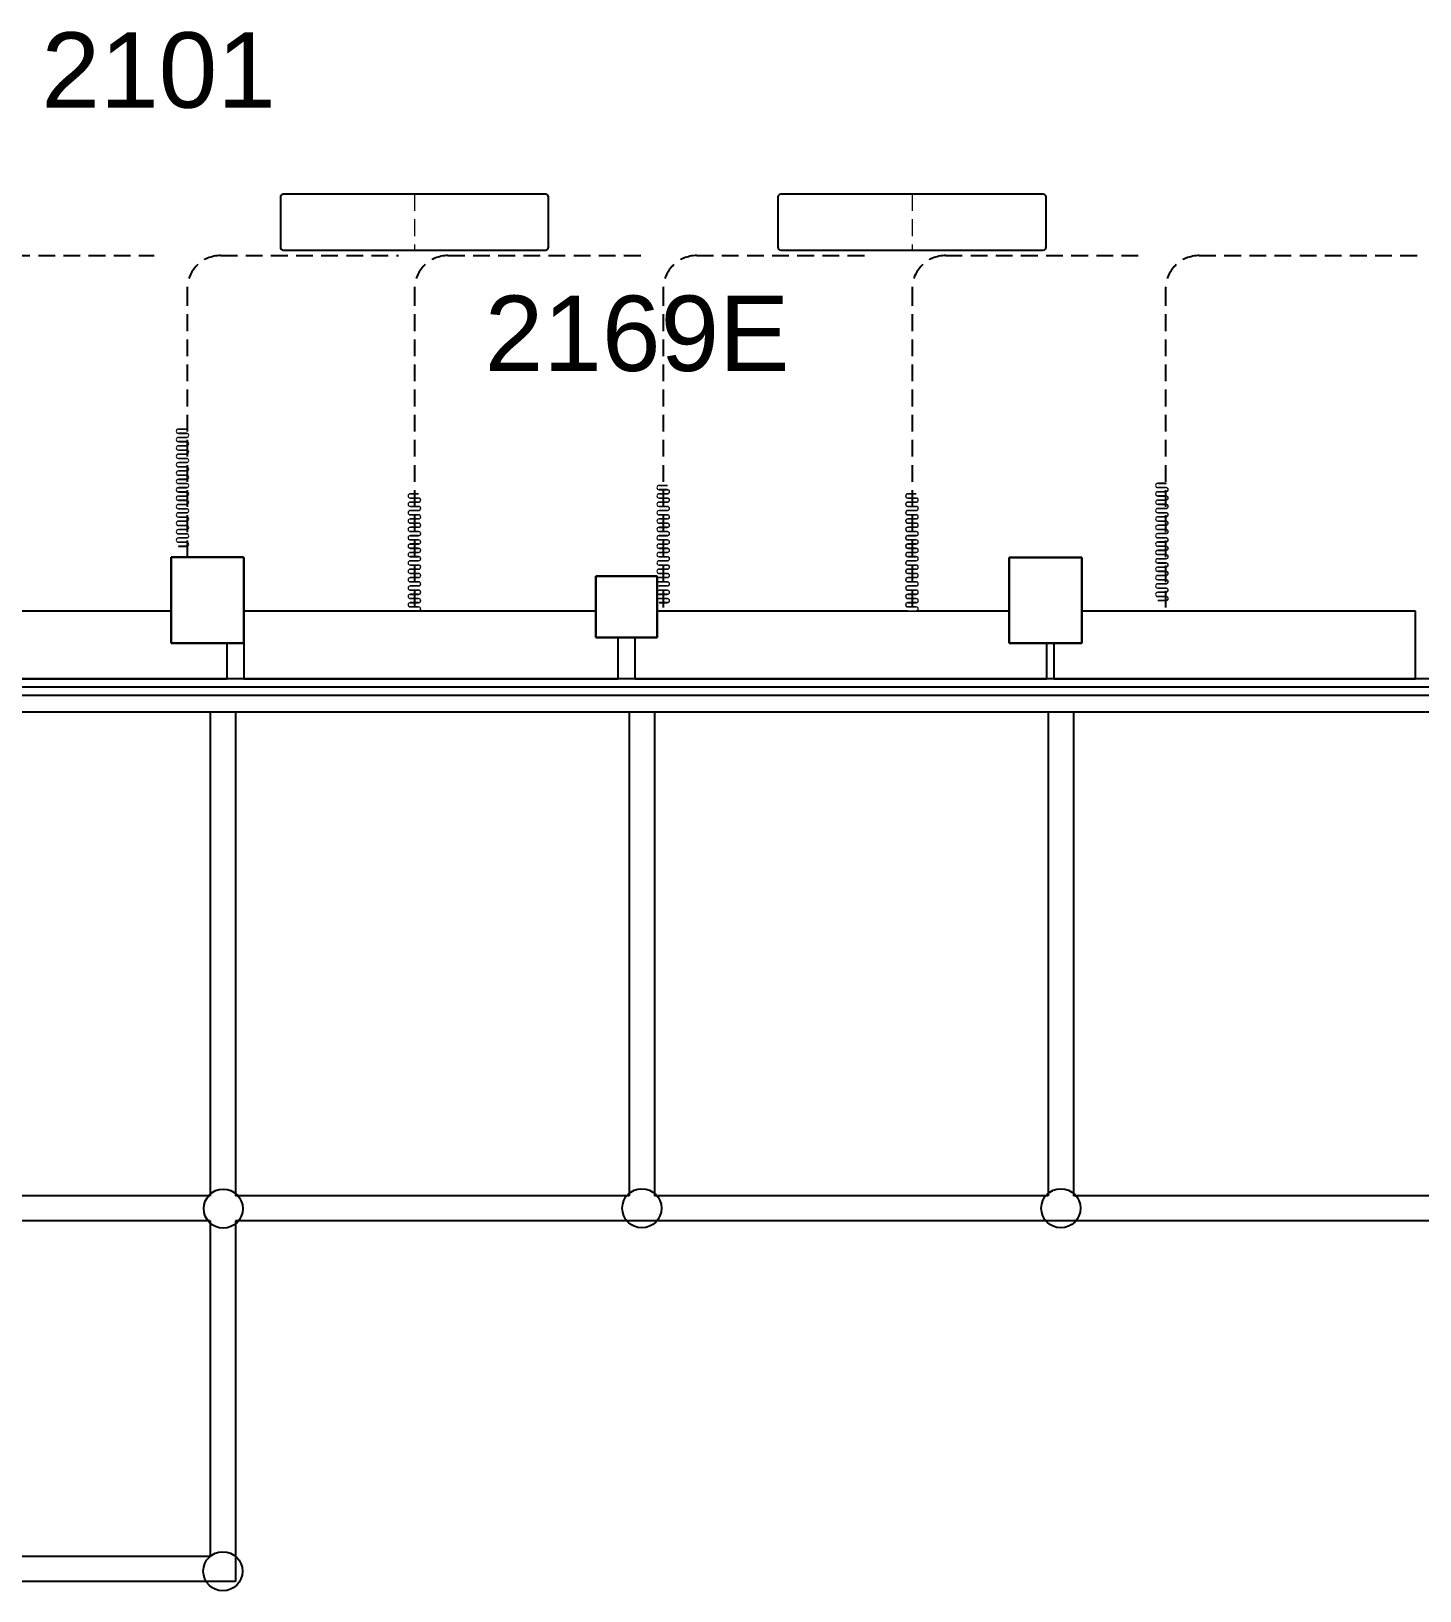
# Model space of a CAD drawing. Header units: inches. Extents: x -281 to 5521, y -151 to 3105.
# Drawn here: x 3971 to 4468, y 1049 to 1608 of the extents above; entities that cross this region are included whole.
import ezdxf

# ---------------------------------------------------------------- set-up
doc = ezdxf.new("R2010")
doc.units = ezdxf.units.IN
doc.header["$LTSCALE"] = 48
doc.header["$MEASUREMENT"] = 0
doc.linetypes.add('HIDDEN2', pattern=[0.1875, 0.125, -0.0625])
for name, color, linetype in [('A-ANNO-RNUM', 4, 'CONTINUOUS'), ('A-CLNG-TRAK', 1, 'HIDDEN2'), ('A-FLOR-CASE', 3, 'CONTINUOUS'), ('A-FLOR-CASE-UPPR', 3, 'HIDDEN2'), ('A-GLAZ', 2, 'CONTINUOUS'), ('A-GLAZ-SILL', 1, 'CONTINUOUS'), ('A-ROOF-MED', 3, 'CONTINUOUS'), ('A-ROOF-THIN', 1, 'CONTINUOUS'), ('A-WALL-FULL', 6, 'CONTINUOUS'), ('S-COLS', 5, 'CONTINUOUS')]:
    doc.layers.add(name, color=color, linetype=linetype)
doc.layers.add('Q-SPCQ', color=91, linetype='CONTINUOUS', lineweight=9)
doc.styles.add('ARIAL', font='arial.ttf')

# ---------------------------------------------------------------- blocks, each defined once
blk = doc.blocks.new('CURTAIN1 - CURTAIN-839240-SECOND FLOOR INFUSION PLAN')
at = {"layer": 'Q-SPCQ'}
for p, q in [((1473.08, 259.48), (1470.08, 259.48)), ((1473.08, 259.48), (1470.08, 259.48)), ((1470.08, 259.45), (1473.08, 259.45)), ((1470.08, 259.45), (1473.08, 259.45)), ((1473.08, 258.01), (1470.08, 258.01)), ((1473.08, 258.01), (1470.08, 258.01)), ((1470.08, 257.98), (1473.08, 257.98)), ((1470.08, 257.98), (1473.08, 257.98)), ((1473.08, 259.45), (1473.08, 259.48)), ((1473.08, 259.45), (1473.08, 259.48)), ((1473.08, 256.48), (1470.08, 256.48)), ((1473.08, 256.48), (1470.08, 256.48)), ((1470.08, 256.45), (1473.08, 256.45)), ((1470.08, 256.45), (1473.08, 256.45)), ((1473.08, 255.01), (1470.08, 255.01)), ((1473.08, 255.01), (1470.08, 255.01)), ((1470.08, 254.98), (1473.08, 254.98)), ((1470.08, 254.98), (1473.08, 254.98)), ((1473.08, 253.48), (1470.08, 253.48)), ((1473.08, 253.48), (1470.08, 253.48)), ((1470.08, 253.45), (1473.08, 253.45)), ((1470.08, 253.45), (1473.08, 253.45)), ((1473.08, 252.01), (1470.08, 252.01)), ((1473.08, 252.01), (1470.08, 252.01)), ((1470.08, 251.98), (1473.08, 251.98)), ((1470.08, 251.98), (1473.08, 251.98)), ((1473.08, 250.48), (1470.08, 250.48)), ((1473.08, 250.48), (1470.08, 250.48)), ((1470.08, 250.45), (1473.08, 250.45)), ((1470.08, 250.45), (1473.08, 250.45)), ((1473.08, 249.01), (1470.08, 249.01)), ((1473.08, 249.01), (1470.08, 249.01)), ((1470.08, 248.98), (1473.08, 248.98)), ((1470.08, 248.98), (1473.08, 248.98)), ((1473.08, 247.48), (1470.08, 247.48)), ((1473.08, 247.48), (1470.08, 247.48)), ((1470.08, 247.45), (1473.08, 247.45)), ((1470.08, 247.45), (1473.08, 247.45)), ((1473.08, 246.01), (1470.08, 246.01)), ((1473.08, 246.01), (1470.08, 246.01)), ((1470.08, 245.98), (1473.08, 245.98)), ((1470.08, 245.98), (1473.08, 245.98)), ((1473.08, 244.48), (1470.08, 244.48)), ((1473.08, 244.48), (1470.08, 244.48)), ((1470.08, 244.45), (1473.08, 244.45)), ((1470.08, 244.45), (1473.08, 244.45)), ((1473.08, 243.01), (1470.08, 243.01)), ((1473.08, 243.01), (1470.08, 243.01)), ((1470.08, 242.98), (1473.08, 242.98)), ((1470.08, 242.98), (1473.08, 242.98)), ((1473.08, 241.48), (1470.08, 241.48)), ((1473.08, 241.48), (1470.08, 241.48)), ((1470.08, 241.45), (1473.08, 241.45)), ((1470.08, 241.45), (1473.08, 241.45)), ((1473.08, 240.01), (1470.08, 240.01)), ((1473.08, 240.01), (1470.08, 240.01)), ((1470.08, 239.98), (1473.08, 239.98)), ((1470.08, 239.98), (1473.08, 239.98)), ((1473.08, 238.48), (1470.08, 238.48)), ((1473.08, 238.48), (1470.08, 238.48)), ((1470.08, 238.45), (1473.08, 238.45)), ((1470.08, 238.45), (1473.08, 238.45)), ((1473.08, 237.01), (1470.08, 237.01)), ((1473.08, 237.01), (1470.08, 237.01)), ((1470.08, 236.98), (1473.08, 236.98)), ((1470.08, 236.98), (1473.08, 236.98)), ((1473.08, 235.48), (1470.08, 235.48)), ((1473.08, 235.48), (1470.08, 235.48)), ((1470.08, 235.45), (1473.08, 235.45)), ((1470.08, 235.45), (1473.08, 235.45)), ((1473.08, 234.01), (1470.08, 234.01)), ((1473.08, 234.01), (1470.08, 234.01)), ((1470.08, 233.98), (1473.08, 233.98)), ((1470.08, 233.98), (1473.08, 233.98)), ((1473.08, 232.48), (1470.08, 232.48)), ((1473.08, 232.48), (1470.08, 232.48)), ((1470.08, 232.45), (1473.08, 232.45)), ((1470.08, 232.45), (1473.08, 232.45)), ((1473.08, 231.01), (1470.08, 231.01)), ((1473.08, 231.01), (1470.08, 231.01)), ((1470.08, 230.98), (1473.08, 230.98)), ((1470.08, 230.98), (1473.08, 230.98)), ((1473.08, 229.48), (1470.08, 229.48)), ((1473.08, 229.48), (1470.08, 229.48)), ((1470.08, 229.45), (1473.08, 229.45)), ((1470.08, 229.45), (1473.08, 229.45)), ((1473.08, 228.01), (1470.08, 228.01)), ((1473.08, 228.01), (1470.08, 228.01)), ((1470.08, 227.98), (1473.08, 227.98)), ((1470.08, 227.98), (1473.08, 227.98)), ((1473.08, 226.48), (1470.08, 226.48)), ((1473.08, 226.48), (1470.08, 226.48)), ((1470.08, 226.45), (1473.08, 226.45)), ((1470.08, 226.45), (1473.08, 226.45)), ((1473.08, 225.01), (1470.08, 225.01)), ((1473.08, 225.01), (1470.08, 225.01)), ((1470.08, 224.98), (1473.08, 224.98)), ((1470.08, 224.98), (1473.08, 224.98)), ((1473.08, 223.48), (1470.08, 223.48)), ((1473.08, 223.48), (1470.08, 223.48)), ((1470.08, 223.45), (1473.08, 223.45)), ((1470.08, 223.45), (1473.08, 223.45)), ((1473.08, 222.01), (1470.08, 222.01)), ((1473.08, 222.01), (1470.08, 222.01)), ((1470.08, 221.98), (1473.08, 221.98)), ((1470.08, 221.98), (1473.08, 221.98)), ((1473.08, 220.48), (1470.08, 220.48)), ((1473.08, 220.48), (1470.08, 220.48)), ((1470.08, 220.45), (1473.08, 220.45)), ((1470.08, 220.45), (1473.08, 220.45)), ((1473.08, 219.01), (1470.08, 219.01)), ((1473.08, 219.01), (1470.08, 219.01)), ((1470.08, 218.98), (1473.08, 218.98)), ((1470.08, 218.98), (1473.08, 218.98)), ((1473.08, 217.48), (1470.08, 217.48)), ((1470.08, 217.48), (1470.08, 217.45)), ((1473.08, 217.48), (1470.08, 217.48)), ((1470.08, 217.48), (1470.08, 217.45)), ((1470.08, 217.45), (1473.08, 217.45)), ((1470.08, 217.45), (1473.08, 217.45))]:
    blk.add_line(p, q, dxfattribs=at)
for centre, radius, start, end in [((1470.08, 258.73), 0.75, 90, 270), ((1470.08, 258.73), 0.75, 90, 270), ((1470.08, 258.73), 0.719, 90, 270), ((1470.08, 258.73), 0.719, 90, 270), ((1473.08, 257.23), 0.781, 270, 90), ((1473.08, 257.23), 0.781, 270, 90), ((1473.08, 257.23), 0.75, 270, 90), ((1473.08, 257.23), 0.75, 270, 90), ((1470.08, 255.73), 0.75, 90, 270), ((1470.08, 255.73), 0.75, 90, 270), ((1470.08, 252.73), 0.75, 90, 270), ((1470.08, 252.73), 0.75, 90, 270), ((1470.08, 255.73), 0.719, 90, 270), ((1470.08, 255.73), 0.719, 90, 270), ((1470.08, 252.73), 0.719, 90, 270), ((1470.08, 252.73), 0.719, 90, 270), ((1473.08, 254.23), 0.781, 270, 90), ((1473.08, 254.23), 0.781, 270, 90), ((1473.08, 254.23), 0.75, 270, 90), ((1473.08, 254.23), 0.75, 270, 90), ((1473.08, 251.23), 0.781, 270, 90), ((1473.08, 251.23), 0.781, 270, 90), ((1473.08, 251.23), 0.75, 270, 90), ((1473.08, 251.23), 0.75, 270, 90), ((1470.08, 249.73), 0.75, 90, 270), ((1470.08, 249.73), 0.75, 90, 270), ((1470.08, 246.73), 0.75, 90, 270), ((1470.08, 246.73), 0.75, 90, 270), ((1470.08, 249.73), 0.719, 90, 270), ((1470.08, 249.73), 0.719, 90, 270), ((1470.08, 246.73), 0.719, 90, 270), ((1470.08, 246.73), 0.719, 90, 270), ((1473.08, 248.23), 0.781, 270, 90), ((1473.08, 248.23), 0.781, 270, 90), ((1473.08, 248.23), 0.75, 270, 90), ((1473.08, 248.23), 0.75, 270, 90), ((1473.08, 245.23), 0.781, 270, 90), ((1473.08, 245.23), 0.781, 270, 90), ((1473.08, 245.23), 0.75, 270, 90), ((1473.08, 245.23), 0.75, 270, 90), ((1470.08, 243.73), 0.75, 90, 270), ((1470.08, 243.73), 0.75, 90, 270), ((1470.08, 240.73), 0.75, 90, 270), ((1470.08, 240.73), 0.75, 90, 270), ((1470.08, 243.73), 0.719, 90, 270), ((1470.08, 243.73), 0.719, 90, 270), ((1470.08, 240.73), 0.719, 90, 270), ((1470.08, 240.73), 0.719, 90, 270), ((1473.08, 242.23), 0.781, 270, 90), ((1473.08, 242.23), 0.781, 270, 90), ((1473.08, 242.23), 0.75, 270, 90), ((1473.08, 242.23), 0.75, 270, 90), ((1470.08, 237.73), 0.75, 90, 270), ((1470.08, 237.73), 0.75, 90, 270), ((1470.08, 234.73), 0.75, 90, 270), ((1470.08, 234.73), 0.75, 90, 270), ((1470.08, 237.73), 0.719, 90, 270), ((1470.08, 237.73), 0.719, 90, 270), ((1470.08, 234.73), 0.719, 90, 270), ((1470.08, 234.73), 0.719, 90, 270), ((1473.08, 239.23), 0.781, 270, 90), ((1473.08, 239.23), 0.781, 270, 90), ((1473.08, 239.23), 0.75, 270, 90), ((1473.08, 239.23), 0.75, 270, 90), ((1473.08, 236.23), 0.781, 270, 90), ((1473.08, 236.23), 0.781, 270, 90), ((1473.08, 236.23), 0.75, 270, 90), ((1473.08, 236.23), 0.75, 270, 90), ((1470.08, 231.73), 0.75, 90, 270), ((1470.08, 231.73), 0.75, 90, 270), ((1470.08, 228.73), 0.75, 90, 270), ((1470.08, 228.73), 0.75, 90, 270), ((1470.08, 231.73), 0.719, 90, 270), ((1470.08, 231.73), 0.719, 90, 270), ((1470.08, 228.73), 0.719, 90, 270), ((1470.08, 228.73), 0.719, 90, 270), ((1473.08, 233.23), 0.781, 270, 90), ((1473.08, 233.23), 0.781, 270, 90), ((1473.08, 233.23), 0.75, 270, 90), ((1473.08, 233.23), 0.75, 270, 90), ((1473.08, 230.23), 0.781, 270, 90), ((1473.08, 230.23), 0.781, 270, 90), ((1473.08, 230.23), 0.75, 270, 90), ((1473.08, 230.23), 0.75, 270, 90), ((1470.08, 225.73), 0.75, 90, 270), ((1470.08, 225.73), 0.75, 90, 270), ((1470.08, 222.73), 0.75, 90, 270), ((1470.08, 222.73), 0.75, 90, 270), ((1470.08, 225.73), 0.719, 90, 270), ((1470.08, 225.73), 0.719, 90, 270), ((1470.08, 222.73), 0.719, 90, 270), ((1470.08, 222.73), 0.719, 90, 270), ((1473.08, 227.23), 0.781, 270, 90), ((1473.08, 227.23), 0.781, 270, 90), ((1473.08, 227.23), 0.75, 270, 90), ((1473.08, 227.23), 0.75, 270, 90), ((1473.08, 224.23), 0.781, 270, 90), ((1473.08, 224.23), 0.781, 270, 90), ((1473.08, 224.23), 0.75, 270, 90), ((1473.08, 224.23), 0.75, 270, 90), ((1470.08, 219.73), 0.75, 90, 270), ((1470.08, 219.73), 0.75, 90, 270), ((1470.08, 219.73), 0.719, 90, 270), ((1470.08, 219.73), 0.719, 90, 270), ((1473.08, 221.23), 0.781, 270, 90), ((1473.08, 221.23), 0.781, 270, 90), ((1473.08, 221.23), 0.75, 270, 90), ((1473.08, 221.23), 0.75, 270, 90), ((1473.08, 218.23), 0.781, 270, 90), ((1473.08, 218.23), 0.781, 270, 90), ((1473.08, 218.23), 0.75, 270, 90), ((1473.08, 218.23), 0.75, 270, 90)]:
    blk.add_arc(centre, radius, start, end, dxfattribs=at)
blk = doc.blocks.new('CURTAIN7 - CURTAIN-841520-SECOND FLOOR INFUSION PLAN')
at = {"layer": 'Q-SPCQ'}
for p, q in [((1473.08, 259.48), (1470.08, 259.48)), ((1470.08, 259.45), (1473.08, 259.45)), ((1473.08, 258.01), (1470.08, 258.01)), ((1470.08, 257.98), (1473.08, 257.98)), ((1473.08, 259.45), (1473.08, 259.48)), ((1473.08, 256.48), (1470.08, 256.48)), ((1470.08, 256.45), (1473.08, 256.45)), ((1473.08, 255.01), (1470.08, 255.01)), ((1470.08, 254.98), (1473.08, 254.98)), ((1473.08, 253.48), (1470.08, 253.48)), ((1470.08, 253.45), (1473.08, 253.45)), ((1473.08, 252.01), (1470.08, 252.01)), ((1470.08, 251.98), (1473.08, 251.98)), ((1473.08, 250.48), (1470.08, 250.48)), ((1470.08, 250.45), (1473.08, 250.45)), ((1473.08, 249.01), (1470.08, 249.01)), ((1470.08, 248.98), (1473.08, 248.98)), ((1473.08, 247.48), (1470.08, 247.48)), ((1470.08, 247.45), (1473.08, 247.45)), ((1473.08, 246.01), (1470.08, 246.01)), ((1470.08, 245.98), (1473.08, 245.98)), ((1473.08, 244.48), (1470.08, 244.48)), ((1470.08, 244.45), (1473.08, 244.45)), ((1473.08, 243.01), (1470.08, 243.01)), ((1470.08, 242.98), (1473.08, 242.98)), ((1473.08, 241.48), (1470.08, 241.48)), ((1470.08, 241.45), (1473.08, 241.45)), ((1473.08, 240.01), (1470.08, 240.01)), ((1470.08, 239.98), (1473.08, 239.98)), ((1473.08, 238.48), (1470.08, 238.48)), ((1470.08, 238.45), (1473.08, 238.45)), ((1473.08, 237.01), (1470.08, 237.01)), ((1470.08, 236.98), (1473.08, 236.98)), ((1473.08, 235.48), (1470.08, 235.48)), ((1470.08, 235.45), (1473.08, 235.45)), ((1473.08, 234.01), (1470.08, 234.01)), ((1470.08, 233.98), (1473.08, 233.98)), ((1473.08, 232.48), (1470.08, 232.48)), ((1470.08, 232.45), (1473.08, 232.45)), ((1473.08, 231.01), (1470.08, 231.01)), ((1470.08, 230.98), (1473.08, 230.98)), ((1473.08, 229.48), (1470.08, 229.48)), ((1470.08, 229.45), (1473.08, 229.45)), ((1473.08, 228.01), (1470.08, 228.01)), ((1470.08, 227.98), (1473.08, 227.98)), ((1473.08, 226.48), (1470.08, 226.48)), ((1470.08, 226.45), (1473.08, 226.45)), ((1473.08, 225.01), (1470.08, 225.01)), ((1470.08, 224.98), (1473.08, 224.98)), ((1473.08, 223.48), (1470.08, 223.48)), ((1470.08, 223.45), (1473.08, 223.45)), ((1473.08, 222.01), (1470.08, 222.01)), ((1470.08, 221.98), (1473.08, 221.98)), ((1473.08, 220.48), (1470.08, 220.48)), ((1470.08, 220.45), (1473.08, 220.45)), ((1473.08, 219.01), (1470.08, 219.01)), ((1470.08, 218.98), (1473.08, 218.98)), ((1473.08, 217.48), (1470.08, 217.48)), ((1470.08, 217.48), (1470.08, 217.45)), ((1470.08, 217.45), (1473.08, 217.45))]:
    blk.add_line(p, q, dxfattribs=at)
for centre, radius, start, end in [((1470.08, 258.73), 0.75, 90, 270), ((1470.08, 258.73), 0.719, 90, 270), ((1473.08, 257.23), 0.781, 270, 90), ((1473.08, 257.23), 0.75, 270, 90), ((1470.08, 255.73), 0.75, 90, 270), ((1470.08, 252.73), 0.75, 90, 270), ((1470.08, 255.73), 0.719, 90, 270), ((1470.08, 252.73), 0.719, 90, 270), ((1473.08, 254.23), 0.781, 270, 90), ((1473.08, 254.23), 0.75, 270, 90), ((1473.08, 251.23), 0.781, 270, 90), ((1473.08, 251.23), 0.75, 270, 90), ((1470.08, 249.73), 0.75, 90, 270), ((1470.08, 246.73), 0.75, 90, 270), ((1470.08, 249.73), 0.719, 90, 270), ((1470.08, 246.73), 0.719, 90, 270), ((1473.08, 248.23), 0.781, 270, 90), ((1473.08, 248.23), 0.75, 270, 90), ((1473.08, 245.23), 0.781, 270, 90), ((1473.08, 245.23), 0.75, 270, 90), ((1470.08, 243.73), 0.75, 90, 270), ((1470.08, 240.73), 0.75, 90, 270), ((1470.08, 243.73), 0.719, 90, 270), ((1470.08, 240.73), 0.719, 90, 270), ((1473.08, 242.23), 0.781, 270, 90), ((1473.08, 242.23), 0.75, 270, 90), ((1470.08, 237.73), 0.75, 90, 270), ((1470.08, 234.73), 0.75, 90, 270), ((1470.08, 237.73), 0.719, 90, 270), ((1470.08, 234.73), 0.719, 90, 270), ((1473.08, 239.23), 0.781, 270, 90), ((1473.08, 239.23), 0.75, 270, 90), ((1473.08, 236.23), 0.781, 270, 90), ((1473.08, 236.23), 0.75, 270, 90), ((1470.08, 231.73), 0.75, 90, 270), ((1470.08, 228.73), 0.75, 90, 270), ((1470.08, 231.73), 0.719, 90, 270), ((1470.08, 228.73), 0.719, 90, 270), ((1473.08, 233.23), 0.781, 270, 90), ((1473.08, 233.23), 0.75, 270, 90), ((1473.08, 230.23), 0.781, 270, 90), ((1473.08, 230.23), 0.75, 270, 90), ((1470.08, 225.73), 0.75, 90, 270), ((1470.08, 222.73), 0.75, 90, 270), ((1470.08, 225.73), 0.719, 90, 270), ((1470.08, 222.73), 0.719, 90, 270), ((1473.08, 227.23), 0.781, 270, 90), ((1473.08, 227.23), 0.75, 270, 90), ((1473.08, 224.23), 0.781, 270, 90), ((1473.08, 224.23), 0.75, 270, 90), ((1470.08, 219.73), 0.75, 90, 270), ((1470.08, 219.73), 0.719, 90, 270), ((1473.08, 221.23), 0.781, 270, 90), ((1473.08, 221.23), 0.75, 270, 90), ((1473.08, 218.23), 0.781, 270, 90), ((1473.08, 218.23), 0.75, 270, 90)]:
    blk.add_arc(centre, radius, start, end, dxfattribs=at)
blk = doc.blocks.new('CURTAIN2 - CURTAIN-839736-SECOND FLOOR INFUSION PLAN')
at = {"layer": 'Q-SPCQ'}
for p, q in [((1473.08, 259.48), (1470.08, 259.48)), ((1473.08, 259.48), (1470.08, 259.48)), ((1470.08, 259.45), (1473.08, 259.45)), ((1470.08, 259.45), (1473.08, 259.45)), ((1473.08, 258.01), (1470.08, 258.01)), ((1473.08, 258.01), (1470.08, 258.01)), ((1470.08, 257.98), (1473.08, 257.98)), ((1470.08, 257.98), (1473.08, 257.98)), ((1473.08, 259.45), (1473.08, 259.48)), ((1473.08, 259.45), (1473.08, 259.48)), ((1473.08, 256.48), (1470.08, 256.48)), ((1473.08, 256.48), (1470.08, 256.48)), ((1470.08, 256.45), (1473.08, 256.45)), ((1470.08, 256.45), (1473.08, 256.45)), ((1473.08, 255.01), (1470.08, 255.01)), ((1473.08, 255.01), (1470.08, 255.01)), ((1470.08, 254.98), (1473.08, 254.98)), ((1470.08, 254.98), (1473.08, 254.98)), ((1473.08, 253.48), (1470.08, 253.48)), ((1473.08, 253.48), (1470.08, 253.48)), ((1470.08, 253.45), (1473.08, 253.45)), ((1470.08, 253.45), (1473.08, 253.45)), ((1473.08, 252.01), (1470.08, 252.01)), ((1473.08, 252.01), (1470.08, 252.01)), ((1470.08, 251.98), (1473.08, 251.98)), ((1470.08, 251.98), (1473.08, 251.98)), ((1473.08, 250.48), (1470.08, 250.48)), ((1473.08, 250.48), (1470.08, 250.48)), ((1470.08, 250.45), (1473.08, 250.45)), ((1470.08, 250.45), (1473.08, 250.45)), ((1473.08, 249.01), (1470.08, 249.01)), ((1473.08, 249.01), (1470.08, 249.01)), ((1470.08, 248.98), (1473.08, 248.98)), ((1470.08, 248.98), (1473.08, 248.98)), ((1473.08, 247.48), (1470.08, 247.48)), ((1473.08, 247.48), (1470.08, 247.48)), ((1470.08, 247.45), (1473.08, 247.45)), ((1470.08, 247.45), (1473.08, 247.45)), ((1473.08, 246.01), (1470.08, 246.01)), ((1473.08, 246.01), (1470.08, 246.01)), ((1470.08, 245.98), (1473.08, 245.98)), ((1470.08, 245.98), (1473.08, 245.98)), ((1473.08, 244.48), (1470.08, 244.48)), ((1473.08, 244.48), (1470.08, 244.48)), ((1470.08, 244.45), (1473.08, 244.45)), ((1470.08, 244.45), (1473.08, 244.45)), ((1473.08, 243.01), (1470.08, 243.01)), ((1473.08, 243.01), (1470.08, 243.01)), ((1470.08, 242.98), (1473.08, 242.98)), ((1470.08, 242.98), (1473.08, 242.98)), ((1473.08, 241.48), (1470.08, 241.48)), ((1473.08, 241.48), (1470.08, 241.48)), ((1470.08, 241.45), (1473.08, 241.45)), ((1470.08, 241.45), (1473.08, 241.45)), ((1473.08, 240.01), (1470.08, 240.01)), ((1473.08, 240.01), (1470.08, 240.01)), ((1470.08, 239.98), (1473.08, 239.98)), ((1470.08, 239.98), (1473.08, 239.98)), ((1473.08, 238.48), (1470.08, 238.48)), ((1473.08, 238.48), (1470.08, 238.48)), ((1470.08, 238.45), (1473.08, 238.45)), ((1470.08, 238.45), (1473.08, 238.45)), ((1473.08, 237.01), (1470.08, 237.01)), ((1473.08, 237.01), (1470.08, 237.01)), ((1470.08, 236.98), (1473.08, 236.98)), ((1470.08, 236.98), (1473.08, 236.98)), ((1473.08, 235.48), (1470.08, 235.48)), ((1473.08, 235.48), (1470.08, 235.48)), ((1470.08, 235.45), (1473.08, 235.45)), ((1470.08, 235.45), (1473.08, 235.45)), ((1473.08, 234.01), (1470.08, 234.01)), ((1473.08, 234.01), (1470.08, 234.01)), ((1470.08, 233.98), (1473.08, 233.98)), ((1470.08, 233.98), (1473.08, 233.98)), ((1473.08, 232.48), (1470.08, 232.48)), ((1473.08, 232.48), (1470.08, 232.48)), ((1470.08, 232.45), (1473.08, 232.45)), ((1470.08, 232.45), (1473.08, 232.45)), ((1473.08, 231.01), (1470.08, 231.01)), ((1473.08, 231.01), (1470.08, 231.01)), ((1470.08, 230.98), (1473.08, 230.98)), ((1470.08, 230.98), (1473.08, 230.98)), ((1473.08, 229.48), (1470.08, 229.48)), ((1473.08, 229.48), (1470.08, 229.48)), ((1470.08, 229.45), (1473.08, 229.45)), ((1470.08, 229.45), (1473.08, 229.45)), ((1473.08, 228.01), (1470.08, 228.01)), ((1473.08, 228.01), (1470.08, 228.01)), ((1470.08, 227.98), (1473.08, 227.98)), ((1470.08, 227.98), (1473.08, 227.98)), ((1473.08, 226.48), (1470.08, 226.48)), ((1473.08, 226.48), (1470.08, 226.48)), ((1470.08, 226.45), (1473.08, 226.45)), ((1470.08, 226.45), (1473.08, 226.45)), ((1473.08, 225.01), (1470.08, 225.01)), ((1473.08, 225.01), (1470.08, 225.01)), ((1470.08, 224.98), (1473.08, 224.98)), ((1470.08, 224.98), (1473.08, 224.98)), ((1473.08, 223.48), (1470.08, 223.48)), ((1473.08, 223.48), (1470.08, 223.48)), ((1470.08, 223.45), (1473.08, 223.45)), ((1470.08, 223.45), (1473.08, 223.45)), ((1473.08, 222.01), (1470.08, 222.01)), ((1473.08, 222.01), (1470.08, 222.01)), ((1470.08, 221.98), (1473.08, 221.98)), ((1470.08, 221.98), (1473.08, 221.98)), ((1473.08, 220.48), (1470.08, 220.48)), ((1473.08, 220.48), (1470.08, 220.48)), ((1470.08, 220.45), (1473.08, 220.45)), ((1470.08, 220.45), (1473.08, 220.45)), ((1473.08, 219.01), (1470.08, 219.01)), ((1473.08, 219.01), (1470.08, 219.01)), ((1470.08, 218.98), (1473.08, 218.98)), ((1470.08, 218.98), (1473.08, 218.98)), ((1473.08, 217.48), (1470.08, 217.48)), ((1470.08, 217.48), (1470.08, 217.45)), ((1473.08, 217.48), (1470.08, 217.48)), ((1470.08, 217.48), (1470.08, 217.45)), ((1470.08, 217.45), (1473.08, 217.45)), ((1470.08, 217.45), (1473.08, 217.45))]:
    blk.add_line(p, q, dxfattribs=at)
for centre, radius, start, end in [((1470.08, 258.73), 0.75, 90, 270), ((1470.08, 258.73), 0.75, 90, 270), ((1470.08, 258.73), 0.719, 90, 270), ((1470.08, 258.73), 0.719, 90, 270), ((1473.08, 257.23), 0.781, 270, 90), ((1473.08, 257.23), 0.781, 270, 90), ((1473.08, 257.23), 0.75, 270, 90), ((1473.08, 257.23), 0.75, 270, 90), ((1470.08, 255.73), 0.75, 90, 270), ((1470.08, 255.73), 0.75, 90, 270), ((1470.08, 252.73), 0.75, 90, 270), ((1470.08, 252.73), 0.75, 90, 270), ((1470.08, 255.73), 0.719, 90, 270), ((1470.08, 255.73), 0.719, 90, 270), ((1470.08, 252.73), 0.719, 90, 270), ((1470.08, 252.73), 0.719, 90, 270), ((1473.08, 254.23), 0.781, 270, 90), ((1473.08, 254.23), 0.781, 270, 90), ((1473.08, 254.23), 0.75, 270, 90), ((1473.08, 254.23), 0.75, 270, 90), ((1473.08, 251.23), 0.781, 270, 90), ((1473.08, 251.23), 0.781, 270, 90), ((1473.08, 251.23), 0.75, 270, 90), ((1473.08, 251.23), 0.75, 270, 90), ((1470.08, 249.73), 0.75, 90, 270), ((1470.08, 249.73), 0.75, 90, 270), ((1470.08, 246.73), 0.75, 90, 270), ((1470.08, 246.73), 0.75, 90, 270), ((1470.08, 249.73), 0.719, 90, 270), ((1470.08, 249.73), 0.719, 90, 270), ((1470.08, 246.73), 0.719, 90, 270), ((1470.08, 246.73), 0.719, 90, 270), ((1473.08, 248.23), 0.781, 270, 90), ((1473.08, 248.23), 0.781, 270, 90), ((1473.08, 248.23), 0.75, 270, 90), ((1473.08, 248.23), 0.75, 270, 90), ((1473.08, 245.23), 0.781, 270, 90), ((1473.08, 245.23), 0.781, 270, 90), ((1473.08, 245.23), 0.75, 270, 90), ((1473.08, 245.23), 0.75, 270, 90), ((1470.08, 243.73), 0.75, 90, 270), ((1470.08, 243.73), 0.75, 90, 270), ((1470.08, 240.73), 0.75, 90, 270), ((1470.08, 240.73), 0.75, 90, 270), ((1470.08, 243.73), 0.719, 90, 270), ((1470.08, 243.73), 0.719, 90, 270), ((1470.08, 240.73), 0.719, 90, 270), ((1470.08, 240.73), 0.719, 90, 270), ((1473.08, 242.23), 0.781, 270, 90), ((1473.08, 242.23), 0.781, 270, 90), ((1473.08, 242.23), 0.75, 270, 90), ((1473.08, 242.23), 0.75, 270, 90), ((1470.08, 237.73), 0.75, 90, 270), ((1470.08, 237.73), 0.75, 90, 270), ((1470.08, 234.73), 0.75, 90, 270), ((1470.08, 234.73), 0.75, 90, 270), ((1470.08, 237.73), 0.719, 90, 270), ((1470.08, 237.73), 0.719, 90, 270), ((1470.08, 234.73), 0.719, 90, 270), ((1470.08, 234.73), 0.719, 90, 270), ((1473.08, 239.23), 0.781, 270, 90), ((1473.08, 239.23), 0.781, 270, 90), ((1473.08, 239.23), 0.75, 270, 90), ((1473.08, 239.23), 0.75, 270, 90), ((1473.08, 236.23), 0.781, 270, 90), ((1473.08, 236.23), 0.781, 270, 90), ((1473.08, 236.23), 0.75, 270, 90), ((1473.08, 236.23), 0.75, 270, 90), ((1470.08, 231.73), 0.75, 90, 270), ((1470.08, 231.73), 0.75, 90, 270), ((1470.08, 228.73), 0.75, 90, 270), ((1470.08, 228.73), 0.75, 90, 270), ((1470.08, 231.73), 0.719, 90, 270), ((1470.08, 231.73), 0.719, 90, 270), ((1470.08, 228.73), 0.719, 90, 270), ((1470.08, 228.73), 0.719, 90, 270), ((1473.08, 233.23), 0.781, 270, 90), ((1473.08, 233.23), 0.781, 270, 90), ((1473.08, 233.23), 0.75, 270, 90), ((1473.08, 233.23), 0.75, 270, 90), ((1473.08, 230.23), 0.781, 270, 90), ((1473.08, 230.23), 0.781, 270, 90), ((1473.08, 230.23), 0.75, 270, 90), ((1473.08, 230.23), 0.75, 270, 90), ((1470.08, 225.73), 0.75, 90, 270), ((1470.08, 225.73), 0.75, 90, 270), ((1470.08, 222.73), 0.75, 90, 270), ((1470.08, 222.73), 0.75, 90, 270), ((1470.08, 225.73), 0.719, 90, 270), ((1470.08, 225.73), 0.719, 90, 270), ((1470.08, 222.73), 0.719, 90, 270), ((1470.08, 222.73), 0.719, 90, 270), ((1473.08, 227.23), 0.781, 270, 90), ((1473.08, 227.23), 0.781, 270, 90), ((1473.08, 227.23), 0.75, 270, 90), ((1473.08, 227.23), 0.75, 270, 90), ((1473.08, 224.23), 0.781, 270, 90), ((1473.08, 224.23), 0.781, 270, 90), ((1473.08, 224.23), 0.75, 270, 90), ((1473.08, 224.23), 0.75, 270, 90), ((1470.08, 219.73), 0.75, 90, 270), ((1470.08, 219.73), 0.75, 90, 270), ((1470.08, 219.73), 0.719, 90, 270), ((1470.08, 219.73), 0.719, 90, 270), ((1473.08, 221.23), 0.781, 270, 90), ((1473.08, 221.23), 0.781, 270, 90), ((1473.08, 221.23), 0.75, 270, 90), ((1473.08, 221.23), 0.75, 270, 90), ((1473.08, 218.23), 0.781, 270, 90), ((1473.08, 218.23), 0.781, 270, 90), ((1473.08, 218.23), 0.75, 270, 90), ((1473.08, 218.23), 0.75, 270, 90)]:
    blk.add_arc(centre, radius, start, end, dxfattribs=at)
blk = doc.blocks.new('CURTAIN3 - CURTAIN-840649-SECOND FLOOR INFUSION PLAN')
at = {"layer": 'Q-SPCQ'}
for p, q in [((1473.08, 259.48), (1470.08, 259.48)), ((1470.08, 259.45), (1473.08, 259.45)), ((1473.08, 258.01), (1470.08, 258.01)), ((1470.08, 257.98), (1473.08, 257.98)), ((1473.08, 259.45), (1473.08, 259.48)), ((1473.08, 256.48), (1470.08, 256.48)), ((1470.08, 256.45), (1473.08, 256.45)), ((1473.08, 255.01), (1470.08, 255.01)), ((1470.08, 254.98), (1473.08, 254.98)), ((1473.08, 253.48), (1470.08, 253.48)), ((1470.08, 253.45), (1473.08, 253.45)), ((1473.08, 252.01), (1470.08, 252.01)), ((1470.08, 251.98), (1473.08, 251.98)), ((1473.08, 250.48), (1470.08, 250.48)), ((1470.08, 250.45), (1473.08, 250.45)), ((1473.08, 249.01), (1470.08, 249.01)), ((1470.08, 248.98), (1473.08, 248.98)), ((1473.08, 247.48), (1470.08, 247.48)), ((1470.08, 247.45), (1473.08, 247.45)), ((1473.08, 246.01), (1470.08, 246.01)), ((1470.08, 245.98), (1473.08, 245.98)), ((1473.08, 244.48), (1470.08, 244.48)), ((1470.08, 244.45), (1473.08, 244.45)), ((1473.08, 243.01), (1470.08, 243.01)), ((1470.08, 242.98), (1473.08, 242.98)), ((1473.08, 241.48), (1470.08, 241.48)), ((1470.08, 241.45), (1473.08, 241.45)), ((1473.08, 240.01), (1470.08, 240.01)), ((1470.08, 239.98), (1473.08, 239.98)), ((1473.08, 238.48), (1470.08, 238.48)), ((1470.08, 238.45), (1473.08, 238.45)), ((1473.08, 237.01), (1470.08, 237.01)), ((1470.08, 236.98), (1473.08, 236.98)), ((1473.08, 235.48), (1470.08, 235.48)), ((1470.08, 235.45), (1473.08, 235.45)), ((1473.08, 234.01), (1470.08, 234.01)), ((1470.08, 233.98), (1473.08, 233.98)), ((1473.08, 232.48), (1470.08, 232.48)), ((1470.08, 232.45), (1473.08, 232.45)), ((1473.08, 231.01), (1470.08, 231.01)), ((1470.08, 230.98), (1473.08, 230.98)), ((1473.08, 229.48), (1470.08, 229.48)), ((1470.08, 229.45), (1473.08, 229.45)), ((1473.08, 228.01), (1470.08, 228.01)), ((1470.08, 227.98), (1473.08, 227.98)), ((1473.08, 226.48), (1470.08, 226.48)), ((1470.08, 226.45), (1473.08, 226.45)), ((1473.08, 225.01), (1470.08, 225.01)), ((1470.08, 224.98), (1473.08, 224.98)), ((1473.08, 223.48), (1470.08, 223.48)), ((1470.08, 223.45), (1473.08, 223.45)), ((1473.08, 222.01), (1470.08, 222.01)), ((1470.08, 221.98), (1473.08, 221.98)), ((1473.08, 220.48), (1470.08, 220.48)), ((1470.08, 220.45), (1473.08, 220.45)), ((1473.08, 219.01), (1470.08, 219.01)), ((1470.08, 218.98), (1473.08, 218.98)), ((1473.08, 217.48), (1470.08, 217.48)), ((1470.08, 217.48), (1470.08, 217.45)), ((1470.08, 217.45), (1473.08, 217.45))]:
    blk.add_line(p, q, dxfattribs=at)
for centre, radius, start, end in [((1470.08, 258.73), 0.75, 90, 270), ((1470.08, 258.73), 0.719, 90, 270), ((1473.08, 257.23), 0.781, 270, 90), ((1473.08, 257.23), 0.75, 270, 90), ((1470.08, 255.73), 0.75, 90, 270), ((1470.08, 252.73), 0.75, 90, 270), ((1470.08, 255.73), 0.719, 90, 270), ((1470.08, 252.73), 0.719, 90, 270), ((1473.08, 254.23), 0.781, 270, 90), ((1473.08, 254.23), 0.75, 270, 90), ((1473.08, 251.23), 0.781, 270, 90), ((1473.08, 251.23), 0.75, 270, 90), ((1470.08, 249.73), 0.75, 90, 270), ((1470.08, 246.73), 0.75, 90, 270), ((1470.08, 249.73), 0.719, 90, 270), ((1470.08, 246.73), 0.719, 90, 270), ((1473.08, 248.23), 0.781, 270, 90), ((1473.08, 248.23), 0.75, 270, 90), ((1473.08, 245.23), 0.781, 270, 90), ((1473.08, 245.23), 0.75, 270, 90), ((1470.08, 243.73), 0.75, 90, 270), ((1470.08, 240.73), 0.75, 90, 270), ((1470.08, 243.73), 0.719, 90, 270), ((1470.08, 240.73), 0.719, 90, 270), ((1473.08, 242.23), 0.781, 270, 90), ((1473.08, 242.23), 0.75, 270, 90), ((1470.08, 237.73), 0.75, 90, 270), ((1470.08, 234.73), 0.75, 90, 270), ((1470.08, 237.73), 0.719, 90, 270), ((1470.08, 234.73), 0.719, 90, 270), ((1473.08, 239.23), 0.781, 270, 90), ((1473.08, 239.23), 0.75, 270, 90), ((1473.08, 236.23), 0.781, 270, 90), ((1473.08, 236.23), 0.75, 270, 90), ((1470.08, 231.73), 0.75, 90, 270), ((1470.08, 228.73), 0.75, 90, 270), ((1470.08, 231.73), 0.719, 90, 270), ((1470.08, 228.73), 0.719, 90, 270), ((1473.08, 233.23), 0.781, 270, 90), ((1473.08, 233.23), 0.75, 270, 90), ((1473.08, 230.23), 0.781, 270, 90), ((1473.08, 230.23), 0.75, 270, 90), ((1470.08, 225.73), 0.75, 90, 270), ((1470.08, 222.73), 0.75, 90, 270), ((1470.08, 225.73), 0.719, 90, 270), ((1470.08, 222.73), 0.719, 90, 270), ((1473.08, 227.23), 0.781, 270, 90), ((1473.08, 227.23), 0.75, 270, 90), ((1473.08, 224.23), 0.781, 270, 90), ((1473.08, 224.23), 0.75, 270, 90), ((1470.08, 219.73), 0.75, 90, 270), ((1470.08, 219.73), 0.719, 90, 270), ((1473.08, 221.23), 0.781, 270, 90), ((1473.08, 221.23), 0.75, 270, 90), ((1473.08, 218.23), 0.781, 270, 90), ((1473.08, 218.23), 0.75, 270, 90)]:
    blk.add_arc(centre, radius, start, end, dxfattribs=at)
blk = doc.blocks.new('CURTAIN4 - CURTAIN-841144-SECOND FLOOR INFUSION PLAN')
at = {"layer": 'Q-SPCQ'}
for p, q in [((1473.08, 259.48), (1470.08, 259.48)), ((1470.08, 259.45), (1473.08, 259.45)), ((1473.08, 258.01), (1470.08, 258.01)), ((1470.08, 257.98), (1473.08, 257.98)), ((1473.08, 259.45), (1473.08, 259.48)), ((1473.08, 256.48), (1470.08, 256.48)), ((1470.08, 256.45), (1473.08, 256.45)), ((1473.08, 255.01), (1470.08, 255.01)), ((1470.08, 254.98), (1473.08, 254.98)), ((1473.08, 253.48), (1470.08, 253.48)), ((1470.08, 253.45), (1473.08, 253.45)), ((1473.08, 252.01), (1470.08, 252.01)), ((1470.08, 251.98), (1473.08, 251.98)), ((1473.08, 250.48), (1470.08, 250.48)), ((1470.08, 250.45), (1473.08, 250.45)), ((1473.08, 249.01), (1470.08, 249.01)), ((1470.08, 248.98), (1473.08, 248.98)), ((1473.08, 247.48), (1470.08, 247.48)), ((1470.08, 247.45), (1473.08, 247.45)), ((1473.08, 246.01), (1470.08, 246.01)), ((1470.08, 245.98), (1473.08, 245.98)), ((1473.08, 244.48), (1470.08, 244.48)), ((1470.08, 244.45), (1473.08, 244.45)), ((1473.08, 243.01), (1470.08, 243.01)), ((1470.08, 242.98), (1473.08, 242.98)), ((1473.08, 241.48), (1470.08, 241.48)), ((1470.08, 241.45), (1473.08, 241.45)), ((1473.08, 240.01), (1470.08, 240.01)), ((1470.08, 239.98), (1473.08, 239.98)), ((1473.08, 238.48), (1470.08, 238.48)), ((1470.08, 238.45), (1473.08, 238.45)), ((1473.08, 237.01), (1470.08, 237.01)), ((1470.08, 236.98), (1473.08, 236.98)), ((1473.08, 235.48), (1470.08, 235.48)), ((1470.08, 235.45), (1473.08, 235.45)), ((1473.08, 234.01), (1470.08, 234.01)), ((1470.08, 233.98), (1473.08, 233.98)), ((1473.08, 232.48), (1470.08, 232.48)), ((1470.08, 232.45), (1473.08, 232.45)), ((1473.08, 231.01), (1470.08, 231.01)), ((1470.08, 230.98), (1473.08, 230.98)), ((1473.08, 229.48), (1470.08, 229.48)), ((1470.08, 229.45), (1473.08, 229.45)), ((1473.08, 228.01), (1470.08, 228.01)), ((1470.08, 227.98), (1473.08, 227.98)), ((1473.08, 226.48), (1470.08, 226.48)), ((1470.08, 226.45), (1473.08, 226.45)), ((1473.08, 225.01), (1470.08, 225.01)), ((1470.08, 224.98), (1473.08, 224.98)), ((1473.08, 223.48), (1470.08, 223.48)), ((1470.08, 223.45), (1473.08, 223.45)), ((1473.08, 222.01), (1470.08, 222.01)), ((1470.08, 221.98), (1473.08, 221.98)), ((1473.08, 220.48), (1470.08, 220.48)), ((1470.08, 220.45), (1473.08, 220.45)), ((1473.08, 219.01), (1470.08, 219.01)), ((1470.08, 218.98), (1473.08, 218.98)), ((1473.08, 217.48), (1470.08, 217.48)), ((1470.08, 217.48), (1470.08, 217.45)), ((1470.08, 217.45), (1473.08, 217.45))]:
    blk.add_line(p, q, dxfattribs=at)
for centre, radius, start, end in [((1470.08, 258.73), 0.75, 90, 270), ((1470.08, 258.73), 0.719, 90, 270), ((1473.08, 257.23), 0.781, 270, 90), ((1473.08, 257.23), 0.75, 270, 90), ((1470.08, 255.73), 0.75, 90, 270), ((1470.08, 252.73), 0.75, 90, 270), ((1470.08, 255.73), 0.719, 90, 270), ((1470.08, 252.73), 0.719, 90, 270), ((1473.08, 254.23), 0.781, 270, 90), ((1473.08, 254.23), 0.75, 270, 90), ((1473.08, 251.23), 0.781, 270, 90), ((1473.08, 251.23), 0.75, 270, 90), ((1470.08, 249.73), 0.75, 90, 270), ((1470.08, 246.73), 0.75, 90, 270), ((1470.08, 249.73), 0.719, 90, 270), ((1470.08, 246.73), 0.719, 90, 270), ((1473.08, 248.23), 0.781, 270, 90), ((1473.08, 248.23), 0.75, 270, 90), ((1473.08, 245.23), 0.781, 270, 90), ((1473.08, 245.23), 0.75, 270, 90), ((1470.08, 243.73), 0.75, 90, 270), ((1470.08, 240.73), 0.75, 90, 270), ((1470.08, 243.73), 0.719, 90, 270), ((1470.08, 240.73), 0.719, 90, 270), ((1473.08, 242.23), 0.781, 270, 90), ((1473.08, 242.23), 0.75, 270, 90), ((1470.08, 237.73), 0.75, 90, 270), ((1470.08, 234.73), 0.75, 90, 270), ((1470.08, 237.73), 0.719, 90, 270), ((1470.08, 234.73), 0.719, 90, 270), ((1473.08, 239.23), 0.781, 270, 90), ((1473.08, 239.23), 0.75, 270, 90), ((1473.08, 236.23), 0.781, 270, 90), ((1473.08, 236.23), 0.75, 270, 90), ((1470.08, 231.73), 0.75, 90, 270), ((1470.08, 228.73), 0.75, 90, 270), ((1470.08, 231.73), 0.719, 90, 270), ((1470.08, 228.73), 0.719, 90, 270), ((1473.08, 233.23), 0.781, 270, 90), ((1473.08, 233.23), 0.75, 270, 90), ((1473.08, 230.23), 0.781, 270, 90), ((1473.08, 230.23), 0.75, 270, 90), ((1470.08, 225.73), 0.75, 90, 270), ((1470.08, 222.73), 0.75, 90, 270), ((1470.08, 225.73), 0.719, 90, 270), ((1470.08, 222.73), 0.719, 90, 270), ((1473.08, 227.23), 0.781, 270, 90), ((1473.08, 227.23), 0.75, 270, 90), ((1473.08, 224.23), 0.781, 270, 90), ((1473.08, 224.23), 0.75, 270, 90), ((1470.08, 219.73), 0.75, 90, 270), ((1470.08, 219.73), 0.719, 90, 270), ((1473.08, 221.23), 0.781, 270, 90), ((1473.08, 221.23), 0.75, 270, 90), ((1473.08, 218.23), 0.781, 270, 90), ((1473.08, 218.23), 0.75, 270, 90)]:
    blk.add_arc(centre, radius, start, end, dxfattribs=at)

msp = doc.modelspace()

# ---------------------------------------------------------------- linework, layer by layer
at = {"layer": 'A-CLNG-TRAK'}
for p, q in [((3946.94, 1527.56), (4015.37, 1527.56)), ((4039.2, 1527.56), (4102.85, 1527.56)), ((4120.59, 1527.56), (4190.33, 1527.56)), ((4209.65, 1527.56), (4271.72, 1527.56)), ((4298.72, 1527.56), (4368.11, 1527.56)), ((4389.5, 1527.56), (4470, 1527.56)), ((4027.2, 1515.56), (4027.2, 1419.5)), ((4108.59, 1515.56), (4108.59, 1400.25)), ((4197.65, 1515.56), (4197.65, 1401.25)), ((4286.72, 1515.56), (4286.72, 1400.25)), ((4377.5, 1515.56), (4377.5, 1400.81))]:
    msp.add_line(p, q, dxfattribs=at)
for centre in [(4039.2, 1515.56), (4120.59, 1515.56), (4209.65, 1515.56), (4298.72, 1515.56), (4389.5, 1515.56)]:
    msp.add_arc(centre, 12, 90, 180, dxfattribs=at)
at = {"layer": 'A-FLOR-CASE'}
for p, q in [((4060.59, 1548.56), (4060.59, 1530.56)), ((4155.59, 1549.56), (4061.59, 1549.56)), ((4156.59, 1530.56), (4156.59, 1548.56)), ((4238.72, 1548.56), (4238.72, 1530.56)), ((4333.72, 1549.56), (4239.72, 1549.56)), ((4334.72, 1530.56), (4334.72, 1548.56)), ((4061.59, 1529.56), (4155.59, 1529.56)), ((4239.72, 1529.56), (4333.72, 1529.56)), ((4021.5, 1400.25), (3925.5, 1400.25)), ((4021.5, 1388.75), (4021.5, 1400.25)), ((4047.5, 1400.25), (4047.5, 1376)), ((4173.5, 1400.25), (4047.5, 1400.25)), ((4173.5, 1390.75), (4173.5, 1400.25)), ((4285.22, 1400.25), (4195.5, 1400.25)), ((4195.5, 1400.25), (4195.5, 1390.75)), ((4321.5, 1400.25), (4288.22, 1400.25)), ((4321.5, 1388.75), (4321.5, 1400.25)), ((4347.5, 1400.25), (4347.5, 1388.75)), ((4467, 1400.25), (4347.5, 1400.25)), ((4467, 1376), (4467, 1400.25)), ((4041.5, 1388.75), (4021.5, 1388.75)), ((4041.5, 1376), (4041.5, 1388.75)), ((4181.5, 1390.75), (4173.5, 1390.75)), ((4181.5, 1376), (4181.5, 1390.75)), ((4187.5, 1390.75), (4187.5, 1376)), ((4195.5, 1390.75), (4187.5, 1390.75)), ((4334.94, 1388.75), (4321.5, 1388.75)), ((4334.94, 1376), (4334.94, 1388.75)), ((4347.5, 1388.75), (4337.5, 1388.75)), ((4337.5, 1388.75), (4337.5, 1376)), ((3907.5, 1376), (4041.5, 1376)), ((4047.5, 1376), (4181.5, 1376)), ((4187.5, 1376), (4334.94, 1376)), ((4337.5, 1376), (4467, 1376))]:
    msp.add_line(p, q, dxfattribs=at)
for centre, start, end in [((4061.59, 1548.56), 90, 180), ((4155.59, 1548.56), 0, 90), ((4239.72, 1548.56), 90, 180), ((4333.72, 1548.56), 0, 90), ((4061.59, 1530.56), 180, 270), ((4155.59, 1530.56), 270, 0), ((4239.72, 1530.56), 180, 270), ((4333.72, 1530.56), 270, 0)]:
    msp.add_arc(centre, 1, start, end, dxfattribs=at)
at = {"layer": 'A-FLOR-CASE-UPPR', "lineweight": 9}
for p, q in [((4108.59, 1549.56), (4108.59, 1529.56)), ((4286.72, 1549.56), (4286.72, 1529.56))]:
    msp.add_line(p, q, dxfattribs=at)
at = {"layer": 'A-GLAZ'}
msp.add_line((4481.5, 1372.99), (3792.5, 1372.99), dxfattribs=at)
at = {"layer": 'A-GLAZ-SILL'}
for p, q in [((4481.5, 1375.99), (3792.5, 1375.99)), ((5008.5, 1369.99), (3792.5, 1369.99))]:
    msp.add_line(p, q, dxfattribs=at)
at = {"layer": 'A-ROOF-MED'}
for p, q in [((4044.5, 1181.88), (4044.5, 1052.71)), ((5295.5, 1181.88), (4044.5, 1181.88)), ((4044.5, 1052.71), (3791.5, 1052.71))]:
    msp.add_line(p, q, dxfattribs=at)
at = {"layer": 'A-ROOF-THIN'}
for p, q in [((4035.5, 1364), (4035.5, 1190.88)), ((4044.5, 1364), (4044.5, 1190.88)), ((4185.5, 1364), (4185.5, 1190.88)), ((4194.5, 1364), (4194.5, 1190.88)), ((4335.5, 1364), (4335.5, 1190.88)), ((4344.5, 1364), (4344.5, 1190.88)), ((4035.5, 1190.88), (3924.5, 1190.88)), ((4185.5, 1190.88), (4044.5, 1190.88)), ((4335.5, 1190.88), (4194.5, 1190.88)), ((4485.5, 1190.88), (4344.5, 1190.88)), ((4035.5, 1181.88), (3791.5, 1181.88)), ((4035.5, 1181.88), (4035.5, 1061.71)), ((4035.5, 1061.71), (3791.5, 1061.71))]:
    msp.add_line(p, q, dxfattribs=at)
at = {"layer": 'A-WALL-FULL', "lineweight": 30}
for p, q in [((4021.5, 1419.56), (4021.5, 1388.75)), ((4047.31, 1419.56), (4021.5, 1419.56)), ((4047.31, 1419.5), (4047.31, 1419.56)), ((4047.5, 1419.5), (4047.31, 1419.5)), ((4047.5, 1388.75), (4047.5, 1419.5)), ((4347.5, 1419.5), (4321.5, 1419.5)), ((4321.5, 1419.5), (4321.5, 1388.75)), ((4347.5, 1388.75), (4347.5, 1419.5)), ((4195.5, 1412.75), (4173.5, 1412.75)), ((4173.5, 1412.75), (4173.5, 1390.75)), ((4195.5, 1411.92), (4195.5, 1412.75)), ((4195.5, 1411.13), (4195.5, 1411.87)), ((4195.5, 1408.92), (4195.5, 1411.07)), ((4195.5, 1408.13), (4195.5, 1408.87)), ((4195.5, 1405.92), (4195.5, 1408.07)), ((4195.5, 1405.13), (4195.5, 1405.87)), ((4195.5, 1390.75), (4195.5, 1405.07)), ((4021.5, 1388.75), (4047.5, 1388.75)), ((4173.5, 1390.75), (4195.5, 1390.75)), ((4321.5, 1388.75), (4347.5, 1388.75))]:
    msp.add_line(p, q, dxfattribs=at)
at = {"layer": 'A-WALL-FULL'}
msp.add_line((5008.5, 1364), (3792.5, 1364), dxfattribs=at)
at = {"layer": 'S-COLS'}
for centre in [(4040.13, 1186.24), (4190, 1186.38), (4340, 1186.38), (4040, 1056.38)]:
    msp.add_circle(centre, 7, dxfattribs=at)

# ---------------------------------------------------------------- block references
at = {"layer": 'Q-SPCQ', "rotation": 179.9999999999999}
for name, p in [('CURTAIN7 - CURTAIN-841520-SECOND FLOOR INFUSION PLAN', (5497.14, 1682.91)), ('CURTAIN4 - CURTAIN-841144-SECOND FLOOR INFUSION PLAN', (5580.16, 1659.73)), ('CURTAIN3 - CURTAIN-840649-SECOND FLOOR INFUSION PLAN', (5669.23, 1662.72)), ('CURTAIN2 - CURTAIN-839736-SECOND FLOOR INFUSION PLAN', (5758.3, 1659.73)), ('CURTAIN1 - CURTAIN-839240-SECOND FLOOR INFUSION PLAN', (5847.77, 1663.47))]:
    msp.add_blockref(name, p, dxfattribs=at)

# ---------------------------------------------------------------- texts
at = {"layer": 'A-ANNO-RNUM', "style": 'ARIAL'}
for s, p in [('2101', (3975.08, 1580.53)), ('2169E', (4133.75, 1486.24))]:
    msp.add_text(s, height=27, dxfattribs=at).set_placement(p)

doc.saveas('drawing.dxf')
